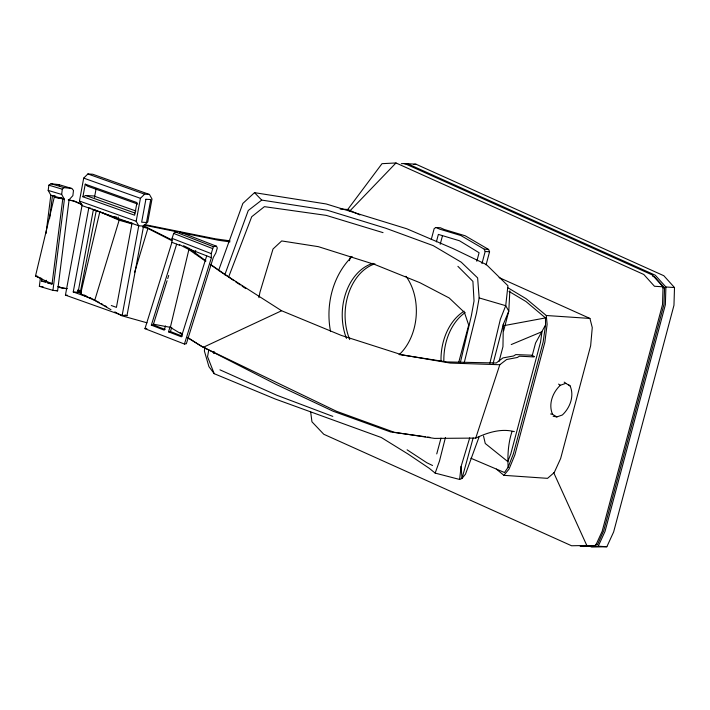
<?xml version="1.0" encoding="UTF-8"?>
<svg xmlns="http://www.w3.org/2000/svg" width="710" height="710" viewBox="0 0 710 710"><rect width="100%" height="100%" fill="white"/><g stroke="black" fill="none" stroke-linecap="round" stroke-linejoin="round"><path stroke-width="1.06" d="M110.982 309.702L94.696 300.454L80.612 293.984L80.647 290.559L96.205 210.843L92.211 209.104M509.842 290.851L508.786 311.14L503.328 324.257L502.964 346.649L499.103 361.319M401.354 163.673L404.585 163.504L652.392 275.01L663.051 286.813L662.519 304.555L602.186 531.231L595.406 546.025L580.185 546.309M404.203 163.85L407.433 163.69L655.241 275.196L665.9 286.991L665.368 304.732L605.035 531.408L598.246 546.203L583.034 546.496L581.011 545.582M407.433 163.69L416.024 164.232L663.841 275.737L674.5 287.541L673.967 305.273L613.635 531.959L606.846 546.753L591.634 547.037L589.611 546.132M171.944 242.314L172.069 238.374L173.693 233.421L175.503 231.966L178.671 231.513L216.488 246.228L217.304 247.95L215.84 252.964L213.328 257.402L186.339 343.764L184.423 344.039L144.955 328.677L171.944 242.314L179.621 245.305M652.499 276.021L654.522 276.927L664.587 287.852L663.965 304.421L603.757 530.61L597.58 544.508L595.388 544.517M204.87 347.705L204.373 350.98L208.944 366.662L214.198 373.682L275.276 399.02L381.288 437.502L408.161 454.116L429.266 468.316L435.159 473.1L459.618 479.454L461.083 466.488L469.718 437.857M52.939 290.372L64.415 199.244L61.672 194.451L62.303 189.188L64.051 187.635L71.754 188.47L73.494 190.395L72.864 195.658L69.092 199.75L57.608 290.878L52.939 290.372L39.361 286.316L40.346 278.453M46.008 233.537L50.845 195.179L48.182 190.413L48.866 185.177L51.031 183.748L58.735 184.582L71.754 188.47M46.398 280.264L46.123 282.456L41.695 281.133L41.97 278.941M49.567 218.68L52.46 195.667L50.845 195.179M62.791 198.756L52.025 284.222L47.588 282.899L52.265 283.405M508.972 291.384L525.968 301.51L545.484 317.92L545.537 324.985L543.168 341.9L513.374 453.859L508.138 467.233L504.49 472.532L470.872 458.234M213.719 353.562L214.083 351.397M218.529 270.643L242.855 203.424L254.526 192.659L261.724 200.087L327.283 210.24L385.823 228.256L433.251 245.642L461.26 262.203L477.626 277.894L479.161 297.925L476.472 313.181L464.269 362.526M79.449 201.045L83.7 178.112L87.871 173.959L92.717 174.243L149.437 194.451L152.002 198.995L147.76 221.928L143.571 226.082L126.992 315.622L122.173 315.338L65.435 295.129L82.014 205.589L79.449 201.045L136.178 221.254L138.752 225.798L122.173 315.338M82.91 196.776L85.244 184.165L136.968 202.59L134.634 215.201L82.91 196.776L85.812 195.516L93.791 195.987L135.885 210.985M90.729 298.2L73.245 291.97L88.785 208.003L90.729 208.119M94.483 197.451L96.045 189.046M81.171 293.354L78.082 292.254L93.427 209.379M117.887 219.257L118.295 217.074M131.98 223.384L116.431 307.359L111.284 305.522M136.178 221.254L140.42 198.321L144.6 194.167L149.437 194.451M208.74 350.181L207.533 356.677L214.198 373.682M258.901 297.65L259.94 292.289L273.022 249.006L281.692 240.939L318.355 246.663L374.862 264.528L419.85 282.669L449.181 297.969L464.393 312.373L468.698 325.082L458.678 362.526M80.612 293.984L99.808 211.855L96.205 210.843M182.612 334.747L170.356 327.345L189.162 248.42L205.98 260.996M460.32 362.712L471.396 315.568L474.031 300.978L472.913 281.382L457.915 266.339M62.711 198.791L54.288 197.123L35.5 276.039L51.99 283.867M489.9 363.227L500.355 319.287L505.724 305.69L507.934 285.739L486.368 264.573L453.033 248.562L406.732 228.744L326.227 203.974L254.526 192.659M445.445 437.502L439.481 461.047L435.159 473.1M493.104 363.476L503.328 324.257M503.638 330.833L508.786 311.14L505.724 305.69L479.161 297.925M431.254 239.563L434.183 228.549L436.029 227.502L440.422 227.777L444.158 229.454L465.263 235.809L488.604 249.458L489.563 251.766L486.066 264.919M436.384 241.879L438.372 234.406L459.476 240.761L479.09 252.733L476.818 261.262M440.209 244.284L442.481 235.755M481.957 263.579L485.17 251.491L484.22 249.174L460.87 235.525L439.765 229.179L436.029 227.502M511.999 431.582C508.209 443.04 507.472 455.252 508.138 467.233M532.145 355.905L535.562 343.001L545.537 324.985M349.409 260.677L350.545 256.416M436.748 453.912L441.008 438.079M473.153 437.91L462.015 478.451L459.618 479.454M184.423 344.039L211.411 257.677L211.252 253.621L213.32 246.681L216.488 246.228M134.545 272.605L147.884 228.469L142.568 226.934M94.696 300.454L119.156 220.215L99.808 211.855M165.536 325.952L164.223 330.159L151.345 325.144L176.657 244.151M151.345 325.144L153.254 324.869L167.063 280.69M167.72 278.586L168.705 275.436M206.699 255.84L181.387 336.833L168.501 331.818L170.151 326.564M168.501 331.818L170.427 331.543L171.74 327.337M194.744 253.71L195.729 250.559M187.325 337.596L203.353 347.279L336.496 411.276L394.174 432.257L434.493 438.398L475.735 438.088L499.804 364.736L506.629 359.508L517.333 357.485L519.454 356.189L534.062 356.935M224.786 274.859L248.26 210.497L261.724 200.087M479.072 436.961L465.485 474.191L462.015 478.451L461.083 466.488M228.54 277.211L251.722 216.727L264.413 206.663L326.245 215.387L383.036 232.64M347.722 209.512L381.998 163.673L395.985 162.963L643.792 274.468L654.451 286.263L663.051 286.813M496.361 469.088L503.878 475.327L509.017 469.141L514.892 454.853L544.854 342.291L547.126 324.301L546.274 315.506L526.27 298.803L507.552 287.55M352.098 256.479C332.599 275.613 325.428 305.096 330.558 331.552M570.086 385.903L565.808 383.338L560.332 385.281C552.637 392.417 548.138 404.354 552.584 414.365L556.871 416.93L562.347 414.986C570.041 407.851 574.532 395.914 570.086 385.903L568.577 384.731M349.719 211.092L395.985 162.963M203.353 347.279L281.604 310.749L341.261 335.395L401.629 354.743L450.175 363.067L499.804 364.736M511.227 344.563L541.978 331.712L540.523 342.184L510.783 453.921L507.801 461.589L485.267 443.502L483.519 436.029M475.735 438.088C487.823 432.488 500.976 428.219 514.359 431.627M504.207 325.588L545.484 317.92M144.955 328.677L146.863 328.411M413.877 164.338L416.024 164.232M143.18 226.029L147.609 225.833L177.606 231.948M595.406 546.025L586.806 545.475L571.585 545.768L323.778 434.263L311.956 421.811L310.669 411.969M340.17 209.051L347.829 209.494L359.934 214.944M113.449 216.79L116.36 216.958M143.571 226.082L138.752 225.798L82.014 205.589M73.245 291.97L78.082 292.254M65.435 295.129L67.379 295.245M484.22 249.174L488.604 249.458M485.17 251.491L489.563 251.766M665.9 286.991L674.5 287.541M662.687 287.727L664.587 287.852M595.681 544.384L597.58 544.508M598.246 546.203L606.846 546.753M546.274 315.506L589.93 318.435L592.264 327.585L590.649 345.77L560.651 458.491L554.253 472.532L547.543 478.345L503.878 475.327M55.256 195.969L52.46 195.667L64.415 199.244M58.362 197.433L62.098 197.833M41.695 281.133L46.354 281.639M39.361 286.316L43.079 286.716M37.657 276.296L35.5 276.039L41.544 278.427M425.476 436.756L390.598 431.955L333.123 411.232L276.572 384.625L200.451 345.761L187.573 337.348M427.651 437.058L429.834 437.351M230.013 240.859L215.263 238.791L144.157 224.475M229.916 241.888L218.325 240.237L179.754 232.383M67.059 288.606L59.746 287.559L57.812 286.636M77.514 290.106L80.647 290.559M399.171 354.521L446.714 361.914L496.237 362.996L502.937 357.92L513.578 355.976L515.806 354.592L531.905 355.222L534.302 356.553M66.962 288.775L61.593 287.887L58.735 286.458M77.709 290.532L80.931 291.064M553.134 416.264L556.871 416.93M153.378 324.186L170.356 327.345M57.537 197.815L61.805 198.649M68.213 199.909L74.621 201.161L81.65 204.178M69.021 200.034L73.236 200.868L82.218 204.773M550.605 413.965L552.584 414.365M101.379 212.343L119.262 219.541L132.761 223.419M147.014 322.81L121.516 315.684L114.807 311.876M143.136 226.41L147.29 227.608L171.98 239.998M119.156 220.215L131.927 223.881M51.031 183.748L64.051 187.635M48.866 185.177L62.303 189.188M48.182 190.413L61.672 194.451M55.992 290.399L57.608 290.878M54.288 197.123L56.241 197.779M87.871 173.959L144.6 194.167M83.7 178.112L140.42 198.321M137.669 204.054L87.534 186.197L85.244 184.165M85.812 195.516L134.944 213.018M125.058 314.929L126.992 315.622M332.804 416.38L276.731 395.204L219.958 369.839M175.503 231.966L213.32 246.681M173.693 233.421L212.707 248.606M172.069 238.374L211.252 253.621M189.534 249.166L211.411 257.677M153.254 324.869L165.155 329.493M170.427 331.543L182.319 336.176M94.687 209.778L98.699 211.5M78.118 291.624L81.082 292.928M499.139 277.583L589.93 318.435M78.402 291.499L81.366 292.839M90.055 297.747L99.178 302.433M83.851 294.89L86.513 296.114M183.535 245.695L189.162 248.42M432.541 465.494L426.754 462.707L407.105 449.812M147.884 228.469L171.793 240.663M179.328 244.542L188.594 249.334L205.43 261.102M101.06 303.498L102.932 304.555M104.814 305.62L106.686 306.676M281.604 310.749L221.369 272.249L210.746 264.821M180.216 332.537L182.053 333.736M558.557 384.092L560.332 385.281M233.901 280.663L210.409 264.306M235.729 281.888L240.291 284.95M242.119 286.166L245.775 288.615M564.184 382.104L565.808 383.338M58.735 184.582L59.622 185.78M553.72 472.709L586.806 545.475M349.737 339.575A50.809 37 -86.4 0 1 374.924 263.809M405.978 276.279A50.809 37 -86.4 0 1 399.233 354.618M346.471 338.368A50.809 37 -86.4 0 1 373.034 263.33M443.874 361.594A50.809 37 -86.4 0 1 465.174 312.56M441.025 361.408A50.809 37 -86.4 0 1 464.154 311.184M145.896 199.27L141.654 222.195L146.491 222.478L150.742 199.554L145.896 199.27"/></g></svg>
